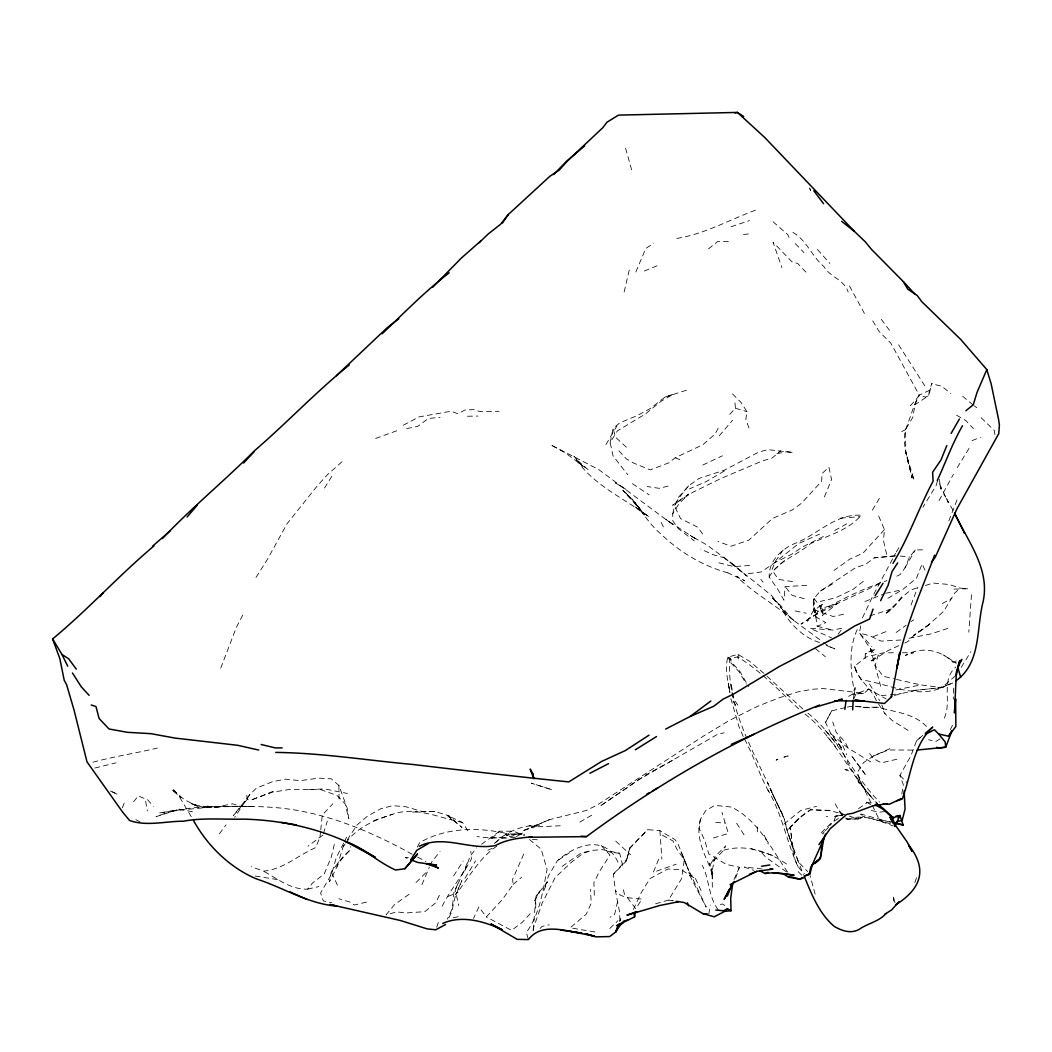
<?xml version="1.0" encoding="UTF-8"?>
<svg xmlns="http://www.w3.org/2000/svg" width="1052" height="1052" viewBox="0 0 1052 1052"><rect width="100%" height="100%" fill="white"/><g stroke="black" fill="none" stroke-linecap="round" stroke-linejoin="round"><path stroke-width="0.75" stroke-dasharray="5 3.75" d="M535.678 908.021L535.981 896.133L547.697 881.8L543.831 890.413L548.486 875.843L557.258 860.825C576.075 844.283 606.123 833.802 618.563 863.574M865.138 658.618L865.309 653.897L871.306 650.373L875.829 649.163L865.309 653.897M843.599 614.263L833.131 616.498L813.512 609.581L813.275 599.114L814.051 598.391L813.512 609.581L815.957 616.919L825.886 622.666L817.194 626.295L813.275 599.114L820.389 591.04L855.828 567.567L865.546 564.424L874.173 557.862L897.106 555.706L874.173 557.862M922.525 549.815L915.214 550.038L909.572 557.021L904.996 567.87L900.341 574.418L894.371 577.469M971.456 594.669L968.813 632.173M806.739 585.399L785.055 586.582L783.95 600.219L777.757 589.238L769.196 577.061C768.657 560.94 781.268 549.105 795.141 543.332C817.733 534.6 835.091 513.626 861.22 515.243C847.965 530.655 828.134 535.363 810.487 543.7C797.153 555.403 778.072 560.69 769.196 577.061M878.67 516.006L884.443 529.59L883.47 540.531L887.138 556.416M320.597 831.369L319.913 837.379L315.679 847.596C297.94 855.315 283.461 869.346 263.473 871.135L251.126 866.664M320.755 829.87L322.333 815.011L332.826 803.794M929.416 390.358L928.653 395.683L915.135 404.586L910.427 405.717L919.435 395.46L925.628 397.104L928.653 395.683L932.046 383.152L929.416 390.358L918.869 395.315C913.11 406.177 910.282 418.288 905.443 429.663C901.906 446.048 908.744 462.288 912.058 478.121L905.772 451.308L905.443 429.663L912.676 417.591L915.135 404.586L917.528 398.208M787.646 872.042C770.906 848.569 758.729 820.692 731.442 807.042L714.795 805.372L705.682 810.632L700.487 819.219L699.172 828.424L704.814 840.627L708.798 853.961L726.274 864.402L739.411 867.242L734.953 880.051M853.409 698.502L855.066 687.561L854.75 694.373C850.779 672.412 847.662 648.413 858.156 627.689M732.508 393.935L740.792 402.166L747.025 411.648L745.829 419.419L749.392 429.137M708.851 914.017L710.258 905.075M901.801 794.089L903.352 784.805L899.907 775.403L910.914 755.783L916.66 740.542L922.841 735.374M349.277 850.805L343.189 856.459L331.248 871.779L329.526 881.813L339.296 862.035L349.277 850.805L350.5 846.755M860.72 625.887L859.431 633.028L873.173 652.503L870.464 648.689L880.642 686.259M953.52 688.126L953.349 699.146M712.336 887.27L712.059 871.806L714.913 856.644L725.762 845.755L723.802 850.174L710.902 863.745L714.913 856.644M610.134 442.524L613.119 428.361L619.852 422.825L637.249 415.553L650.267 408.544L664.982 397.091L673.661 394.027L661.169 401.193L645.626 413.804L617.366 430.939L610.134 442.524L613.053 455.871L627.755 474.741M700.487 819.219C694.53 838.917 706.615 857.577 713.361 875.461L709.666 863.153L712.638 878.92L712.059 871.806M617.563 901.538L614.552 914.701L610.002 917.226M334.286 844.388L331.406 856.749L324.24 873.962L312.562 882.97L307.565 889.15C291.049 889.782 277.241 878.722 263.473 871.135M624.138 291.996L629.675 268.247M672.728 513.863L674.556 506.13L678.619 497.123L688.6 485.879L698.791 478.542L724.565 470.112L758.86 451.992L768.065 449.651L793.142 452.465L786.383 451.808L776.179 453.859L780.518 450.992L772.023 458.08L762.029 461.052L720.699 478.607L692.9 492.244L672.649 505.249L688.534 494.059L678.79 504.066L672.728 513.863L672.82 520.885L678.395 528.683L694.373 540.965M619.641 921.631L620.785 918.659L619.944 922.394L619.575 911.913L615.381 890.492L613.434 874.238L626.242 861.115L629.885 847.767L647.677 829.686L659.893 830.646L674.911 839.549L677.869 843.546L688.639 870.438L681.065 851.831L687.916 868.597L706.194 907.087L688.087 872.358L695.609 878.854L701.132 890.557M944.288 718.148C952.113 701.723 940.435 680.46 955.781 667.113M629.885 847.767L626.242 861.115L629.951 848.241L647.677 829.686M937.398 481.132L936.122 485.63L922.92 507.195M336.982 866.559L343.215 846.544L346.41 841.219M323.424 833.513L327.33 821.099M464.629 871.174L470.152 856.197L476.477 847.82M879.419 583.781L837.234 603.624L822.401 615.525L820.705 608.661L822.164 604.216L812.92 611.383L807.515 621.167L810.553 617.774L801.032 624.099C827.622 605.794 856.328 590.987 886.902 580.625M436.659 927.207L438.539 921.973M220.71 668.125L236.411 627.268L243.775 613.132M914.806 882.483L916.844 876.96M835.748 816.207L833.881 821.27L829.712 825.702M911.058 604.926L917.778 587.213M122.334 807.844L124.267 802.9M948.812 520.911L957.465 498.819M658.631 859.287L653.318 872.318L676.226 864.165M421.931 884.719L429.334 867.15M824.4 496.952L831.567 479.554L828.937 467.246L822.164 473.4L821.586 481.277L801.821 503.014L792.59 509.786L772.523 518.439L748.827 540.149L731.048 546.238L718.043 541.491M467.259 863.113L455.214 890.15L458.79 905.575M523.778 853.987L512.6 879.341L513.152 884.43L502.409 899.473L486.313 916.923L478.91 906.956L473.479 918.488M733.967 879.538L739.411 867.242M457.752 884.022L453.885 892.635L452.189 908.836L447.337 919.185M429.926 865.862L431.714 861.996L440.078 851.449M439.355 895.291L435.909 902.655L424.89 911.65L406.111 912.952L396.788 911.9L386.163 914.753L394.5 904.667L411.805 892.32M633.409 909.415L641.352 892.425L650.018 878.552L667.888 868.991L681.249 869.767L695.609 878.854M853.751 698.83L856.078 693.86L868.676 689.007L886.139 698.949M635.842 271.981L645.744 248.522L653.779 243.157M862.456 617.905L872.516 596.615L895.554 553.299M448.954 917.581L451.663 912.031L455.174 896.58L461.894 880.55L455.661 894.581C468.653 878.118 478.844 858.379 496.741 846.189M950.258 729.746L953.099 723.986M904.799 643.009L907.758 641.667L912.347 636.92L931.112 623.047L913.531 635.369L925.523 627.544L943.723 611.291L954.519 593.249L960.121 588.094L968.537 588.752L953.322 589.146M343.623 843.099L336.324 857.446L331.682 873.91L320.597 893.003L323.332 900.946L331.643 902.642M344.346 841.666L348.002 834.486M870.714 761.898L847.886 747.906L830.896 733.77L842.652 749.313L830.896 733.77L825.557 722.382L831.698 710.863L845.834 707.457M417.315 847.057L419.564 842.718C446.35 827.03 479.475 826.99 508.971 834.065L505.525 833.881L521.989 834.104L506.117 835.314L522.239 833.131C507.932 838.76 491.994 838.812 476.977 836.55M904.996 567.87L915.214 550.038M939.068 500.568L953.493 474.228M825.557 722.382L831.698 710.863M718.214 428.19L715.005 434.147L702.92 444.68L675.239 457.752L668.875 462.801L650.294 469.902L634.067 463.261L626.479 458.988L617.169 448.954M539.531 891.149L535.77 897.908L533.009 932.296L533.614 927.575L542.082 903.313L555.114 877.618L571.381 862.324L583.242 853.198L592.5 850.345L602.638 849.674L619.654 853.277L622.823 866.138M442.234 906.14C450.572 889.466 462.446 875.356 471.362 859.155L470.836 851.357M890.479 822.269L860.917 814.064L858.143 819.008L847.136 819.469L843.743 816.299M605.926 444.641L616.84 426.034M872.397 510.154L879.866 497.543M961.265 667.297L970.917 651.648M957.267 467.627L970.286 446.324M347.213 839.89L357.22 824.768L367.306 816.286L381.074 808.593L392.883 805.674L406.046 806.792L422.312 811.552L434.844 811.46L448.744 815.681L461.933 827.464L447.192 815.471L462.591 822.493L469.297 833.013M249.903 794.457L233.478 815.458L247.194 799.481L252.467 799.546L272.231 792.222L288.827 789.592L320.86 789.657L337.074 795.509L345.109 803.846L348.777 818.587L347.462 808.843L338.915 785.502L331.301 778.822L318.795 778.125L300.083 780.663L285.684 779.177L272.81 781.57L256.346 788.185L249.903 794.457L234.688 817.312M815.458 615.328L822.164 604.216L822.401 615.525M465.01 878.223L475.609 860.799M534.35 900.828L539.808 891.859M896.317 551.932L899.657 546.501M324.529 488.036L332.945 474.518M256.017 577.39L267.326 559.519L287.038 523.764L316.784 486.484L327.172 474.965L343.754 460.171M453.557 875.935L463.248 861.023M783.096 550.012L775.179 561.676L771.905 569.868L778.362 579.336L795.141 582.058M901.788 596.852L895.607 604.15L884.758 614.223C897.803 607.07 903.01 589.935 919.185 587.489M343.215 846.544L345.056 844.072M345.977 842.836C356.733 827.451 375.13 819.771 392.475 814.301C415.566 805.937 439.815 818.154 462.591 822.493M219.395 833.828L226.035 824.913M838.102 634.185L842.731 628.044L832.987 630.082L810.027 628.294L831.54 637.828M799.007 818.377L787.724 830.146L799.007 818.377L810.658 809.751L828.674 810.342L843.323 814.103M688.6 485.879L678.238 498.872L674.556 506.13L680.552 518.597L697.726 527.21L704.183 536.125M133.591 801.742L138.391 795.838L145.242 798.928L147.346 810.987M719.2 435.883L732.56 420.248M613.434 874.238L627.202 858.669M540.136 928.469L541.964 926.418L549.131 924.813M530.169 913.715L522.41 922.144L511.561 930.362L486.313 916.923M828.739 826.964L824.755 831.251M729.746 414.357L735.44 408.281L734.796 400.917M884.443 529.59L863.021 553.102L849.529 559.283L833.973 570.46M824.373 831.659L822.243 833.96M416.04 882.51L427.546 871.017M868.676 689.007L864.139 693.399L852.685 694.07L846.505 697.515M609.779 928.495L617.984 920.671M491.771 838.431L499.674 831.172L513.363 831.212L524.514 835.498M774.285 569.658L786.712 558.546M894.292 695.464L913.846 690.454L941.895 687.627L955.966 675.292M513.152 884.43L521.621 877.263M887.875 598.286L902.59 589.672L916.463 578.179L922.131 563.819L926.036 572.577M876.369 700.737C871.201 687.771 857.932 679.934 854.54 666.297L865.783 657.092L883.338 652.805L896.041 652.779M784.029 824.045L800.796 810.487L816.562 806.319M708.483 248.89L717.49 241.618L729.746 241.526M916.66 740.542L922.683 735.69M495.492 842.573C507.051 830.896 523.607 824.926 539.939 825.241L522.147 831.027L549.446 819.679L586.608 810.395L597.602 804.78L704.393 735.493L729.457 720.383L757.072 706.549L778.467 698.041L797.784 691.927L812.012 689.297L823.111 688.534L864.139 693.399L852.685 694.07M748.288 573.682L761.293 571.959L774.39 562.859L798.823 543.463L819.521 534.153M494.295 843.52L502.422 837.155L490.561 838.063M863.376 581.296L852.922 589.462L835.551 597.852L820.231 601.442M322.938 835.064L307.92 846.202M499.674 831.172L481.606 844.23M896.146 632.449L906.14 625.23M911.137 621.627L913.636 619.825M562.11 866.44L581.112 853.041L592.5 850.345M889.808 748.682L873.752 755.849L863.455 762.713L857.774 771.826L859.313 779.571L871.543 803.873M558.494 860.01L569.263 852.883M858.511 808.633L867.256 802.531L872.844 803.241M672.583 760.32L644.521 775.64L599.811 806.332L639.248 779.479L717.635 734.257L724.105 732.836M940.12 738.912L936.109 741.344L928.6 739.806M838.444 818.522L831.672 822.598L820.639 833.289L823.834 833.868M820.389 591.04L833.263 583.479M724.315 470.98L706.379 481.5L689.52 488.864M579.836 822.112L591.868 815.103M834.67 530.524L849.345 522.397M942.329 603.519L951.942 598.364M403.297 425.245L418.998 416.908L450.848 411.266L458.172 413.765L464.879 410.004L473.768 409.623L479.751 411.45L499.121 411.306M901.84 431.557L905.443 429.663M813.327 616.235L837.234 603.624L820.705 608.661M516.243 836.656L522.002 833.631L524.777 834.749M823.414 536.52L802.558 546.909L791.867 554.154L774.39 562.859M702.815 465.023L722.422 455.779M487.865 850.292L492.099 848.32M898.868 645.665L888.493 650.333L870.043 661.997L878.315 654.949L875.146 665.6L883.141 676.252L893.49 678.711M549.446 819.679L531.418 827.306L534.837 825.873M913.846 690.454L941.895 687.627L953.362 682.774L938.16 688.087M644.337 271.008L660.169 264.539M972.061 440.643L980.543 437.198M873.752 755.849L888.322 749.944L915.674 750.102M864.981 601.507L884.18 593.88M252.467 799.546L273.704 791.13M755.441 210.216C729.075 219.907 703.972 234.412 675.949 238.541M448.034 896.422L458.08 892.451M873.147 636.657L886.244 631.542M396.775 430.768L374.249 438.96M946.932 685.181C918.896 701.04 889.558 683.905 861.101 679.75L855.329 669.69M373.591 820.705L392.475 814.301M731.153 226.706L749.55 220.604M207.244 806.042L214.161 807.384L220.552 806.647C198.789 806.555 176.512 808.265 156.025 816.707L176.933 809.935L159.299 812.972C197.408 807.252 236.095 804.583 274.585 807.528C324.003 811.46 370.12 830.83 412.963 854.711M869.872 615.907L893.293 608.319M947.813 628.425L930.915 633.909L905.456 638.985M664.982 397.091L686.811 390.095M925.339 585.517L933.032 583.045L949.259 584.517L960.121 588.094M713.401 837.984L728.365 833.46L721.974 812.407M655.593 903.813L668.441 900.078L673.162 900.749L668.441 900.078L681.67 878.538L684.326 859.681L677.291 849.937L672.899 840.903L660.735 834.302M902.406 652.753L913.517 652.74L905.285 655.435C920.697 646.27 940.172 649.452 952.691 661.971L957.254 660.695M763.936 673.412L749.76 661.406L738.004 654.37L727.852 657.106C724.512 668.717 728.05 680.881 729.772 692.479M92.971 762.2C114.221 756.427 135.945 753.245 157.34 748.038M668.112 486.077L659.196 488.325L647.23 486.55M94.877 768.026L116.009 762.832M847.399 707.076C857.117 704.511 867.242 709.442 877.236 707.168C894.266 712.138 913.767 712.98 926.667 726.643M366.464 902.116L354.353 905.009L349.698 901.998L338.862 898.724M798.692 708.917C779.19 690.704 760.543 670.847 737.623 656.869L729.641 658.762C726.708 706.799 752.693 749.826 771.905 792.077L770.353 788.987L785.108 820.678M896.856 759.242L881.339 762.858L873.278 758.492L868.558 752.062M307.565 889.15L318.848 886.547M885.652 593.289L902.59 589.672M453.28 917.752L460.487 916.239M406.716 428.598L417.749 426.362L428.361 418.512L440.091 417.328M895.936 689.902L920.934 684.905L941.895 687.627M214.161 807.384L232.466 803.833L241.934 806.542L254.321 806.437M845.216 814.445L834.657 816.405L842.691 815.011M723.802 850.174C745.921 843.757 769.893 851.857 787.882 864.994M836.13 816.142L842.954 814.971M847.136 819.469C863.166 813.262 878.354 820.731 893.306 825.965M826.254 816.549L827.648 816.352M720.212 904.378L722.882 904.049L726.38 906.916M881.155 695.661L888.914 694.846M890.465 694.688L901.327 693.544M743.475 234.478L751.246 233.675M884.877 811.605L879.617 812.118L870.149 810.316M501.896 838.47L515.98 837.234M840.627 518.136L860.128 516.663M749.589 565.489L733.599 566.568L717.188 562.386M560.256 825.767L538.611 826.754L527.762 825.688M901.077 640.01L881.168 641.115L869.767 635.803L859.431 633.028L871.832 646.52M308.723 789.565L324.7 788.921L347.41 793.458M220.894 806.319L251.323 806.424L203.825 806.897L210.926 807.384L198 805.661L191.346 803.57L198.999 807.252L184.416 799.625L171.397 789.184L181.26 797.797L172.436 788.724L179.747 797.39L192.056 817.996M412.463 812.039L434.844 811.46M467.456 416.237L477.989 416.066M863.061 707.338L877.236 707.168M408.373 857.643L405.388 857.604L408.426 858.8M762.108 868.952L744.303 867.058L753.968 870.398M715.662 822.427L725.091 823.072M537.322 839.772L529.038 839.154L541.162 849.214L547.079 869.465C542.753 891.149 539.926 913.859 526.342 932.44L528.42 939.581M627.426 897.685L642.022 899.144L635.71 908.704L627.426 897.685L620.719 895.397L615.381 890.492M900.223 556.035L909.572 557.021M619.654 853.277L610.91 852.33L602.638 849.674M855.368 706.313L865.125 707.457M255.228 876.027L277.754 879.656M872.226 805.293L879.38 819.876L892.596 822.191M179.024 809.146L192.503 811.763M594.919 931.98L570.158 927.811L586.214 914.254L591.25 903.287L590.474 889.387M795.181 610.949L806.279 613.211M896.436 679.421L920.934 684.905M935.609 384.73L941.593 386.097L950.771 393.474M817.194 626.295L832.987 630.082M804.267 598.72L792.13 595.327L785.055 586.582M725.354 558.152L712.769 554.601L700.79 549.052M735.44 408.281L747.025 411.648M890.334 823.729L863.311 816.391L860.155 818.232L849.871 819.35L845.519 817.956M952.691 661.971L956.347 663.089L943 654.791M751.286 848.714L773.877 855.815M191.346 803.57L205.258 807.949M830.159 810.697L810.316 809.777L799.152 817.72L790.131 827.082C792.827 842.731 790.775 862.535 804.385 873.568M849.24 816.063L858.143 819.008L863.771 816.839L860.917 814.064M730.193 657.973L727.852 657.106L731.008 662.944L739.043 671.715L746.355 684.116M675.239 457.752L681.538 460.289M826.477 645.428L834.841 648.926L828.45 646.099L823.611 642.522M110.329 790.959L117.6 794.444L110.868 791.065M819.508 642.522C801.387 636.697 788.974 622.731 780.163 606.478L786.238 614.197L782.359 609.489L792.182 619.299L822.401 641.628M135.826 819.679L139.903 821.783M417.631 857.143L425.968 861.509M879.38 819.876L885.968 823.545M956.557 415.224L965.841 420.59L973.416 428.598M866.414 802.032L871.556 805.122M731.534 659.906L729.641 658.762L732.363 663.168L739.872 671.36L748.616 686.614M908.021 730.351L892.293 720.541L885.021 713.743L877.236 702.039M632.436 483.67L649.123 494.887M786.515 871.911L765.895 857.367L760.846 851.686M973.179 405.046L960.792 394.71M974.376 405.94L976.769 407.729M805.017 714.098C836.182 737.952 850.2 776.429 877.592 803.741L874.988 801.216M815.432 648.597L825.36 656.764M802.926 709.074L764.975 674.371M807.949 713.203C838.339 737.242 852.501 774.982 879.538 802.058M792.906 232.426C807.186 240.711 811.776 256.53 823.992 266.616C830.002 277.255 844.006 279.372 848.214 291.996M626.387 447.205L615.525 437.277L613.119 428.361M615.749 841.1L630.503 854.711M842.613 815.247L840.351 813.13L834.736 803.071M981.108 417.683L994.377 430.61L995.218 436.712M798.192 871.674L803.347 876.789M773.075 221.775L787.738 234.622L790.46 240.25M899.907 775.403L906.837 782.359M795.233 243.577L803.991 252.598M799.533 863.219L807.673 871.608M859.234 783.332L858.024 780.794L871.963 797.916L862.022 785.581M805.911 272.1L797.745 263.539L791.88 261.738L773.036 242.184L781.846 267.524M601.271 845.598L609.989 855.092L599.364 871.687L593.92 882.457L594.419 898.737M817.47 249.495L829.857 263.408M147.556 799.665L153.382 806.305M842.691 814.656L838.378 809.593M825.11 730.246L837.629 745.026M827.714 737.255L835.525 746.499M859.944 783.227L858.024 780.794M760.846 579.297L763.055 582.229M881.274 319.321L890.492 331.682M814.051 598.391L820.1 606.504M733.047 701.355L735.821 705.156M448.744 815.681L453.517 822.335M735.256 701.316L737.86 705.09M898.618 344.793L925.484 386.965M736.676 823.229L745.697 837.431M872.726 320.86L879.314 331.709L890.847 343.189L919.435 395.46M869.557 684.063L879.617 700.619M767.473 782.583L768.131 784.082L767.605 782.793M718.174 909.743C708.233 896.646 709.6 879.498 702.302 865.454M859.313 779.571L865.888 791.17L849.766 766.855L839.101 744.606M864.402 313.404L848.609 284.395M953.033 510.365L943.907 493.927L948.181 502.369L939.186 483.131L941.08 489.285L938.66 476.622M661.116 522.423L663.575 527.197M337.416 885.14L331.248 871.779M771.09 790.447L770.051 788.395L772.221 793.287L770.748 789.763M797.797 866.322C786.541 841.232 781.952 814.011 768.065 790.065L769.564 793.103C759.386 775.363 753.85 755.612 743.803 737.82M743.185 736.492L738.991 726.63L730.864 698.567M764.186 835.157L768.262 844.098M847.886 747.906L845.321 742.239L836.274 732.481L832.75 722.027M798.126 860.917L786.633 829.423L784.963 820.258M839.364 737.57L846.689 754.797M809.567 188.032L810.632 190.675L809.567 187.69M737.623 656.869L738.491 658.999M738.004 654.37L738.951 656.764M854.54 666.297L857.091 672.833M796.877 857.893L803.373 874.58M782.622 814.524L772.326 793.55C778.02 805.793 785.055 817.47 787.291 830.948L785.936 825.426M881.826 704.853L885.021 713.743M815.155 894.174L810.053 875.527M625.585 148.201L631.91 170.805M790.394 839.983L788.421 833.934L794.786 854.303L792.038 842.231L790.42 826.701M895.042 902.866L893.161 895.725L893.687 901.091M623.349 889.729L625.243 897.132M813.275 599.114L815.957 616.919M246.825 795.299L247.194 799.481M659.893 830.646L661.879 859.116M757.256 826.872L757.506 833.986M338.915 785.502L339.06 799.06M776.744 759.636L776.126 760.254L777.849 759.255L776.744 759.636M787.185 756.007L783.885 757.151L788.724 756.217L787.185 756.007M847.649 770.025L844.914 769.393L849.214 771.642L847.649 770.025M551.485 789.605L531.365 783.161L551.485 789.605M727.931 572.906C702.486 565.818 679.723 552.129 660.735 533.811C645.704 521.424 638.064 502.817 622.968 490.469L631.897 498.779L644.376 514.323L634.264 506.117L649.439 517.137C623.507 497.767 591.829 484.801 573.971 456.2L583.531 467.39L576.877 459.855L588.305 469.863L565.279 452.847L550.472 444.694L598.522 469.429L672.767 524.54L666.048 519.517L696.569 539.492L690.362 535.468L707.299 545.238L727.563 560.216L771.432 595.379L779.427 605.084L771.208 596.931L781.491 606.439L791.104 618.168L794.996 621.456C776.271 605.255 754.06 593.749 736.387 576.167L744.882 580.875L727.931 572.906M626.177 489.43L615.17 482.763L626.085 489.456M733.967 565.029L725.551 558.862L746.881 576.088L733.967 565.029M636.684 504.868L622.968 490.469L640.366 509.668L634.935 502.672L644.429 514.967L636.684 504.868M865.138 774.285L851.134 755.178L865.138 774.285M913.741 479.068L909.309 466.457L905.443 451.084L913.741 479.068M733.349 697.936L730.93 683.05L733.349 697.936M729.878 692.426L728.392 683.195L729.838 692.374"/><path stroke-width="1.5" d="M852.712 709.798L853.172 700.067M732.665 883.719L730.719 898.119L731.035 910.743L724.841 911.308L714.269 916.792L702.92 913.649L684.26 902.537L676.357 901.314M616.498 925.707L634.593 916.884L635.145 912.794M844.848 709.364L846.084 700.474M807.042 874.988L809.225 874.146L810.776 867.256L812.249 864.915L820.455 858.314L823.677 839.194L825.426 834.157M955.847 675.41L957.018 669.046M834.617 700.711L864.205 701.171L854.855 700.106L884.482 703.486L891.609 696.74L899.789 652.371L896.856 668.178C904.181 628.807 920.671 592.539 934.584 555.154M804.662 876.211L809.908 873.923L812.236 864.981M841.692 221.354L854.421 231.414L865.138 241.671L871.385 249.271L903.379 281.673L907.718 289.116L917.265 295.559L921.71 301.608L960.713 339.454L986.829 369.594L977.032 392.409L973.271 404.783L965.894 410.74M957.951 666.218L959.818 660.551L956.202 675.608L954.48 712.98L955.624 698.83L955.887 726.445L948.536 736.216L938.647 733.98L934.439 729.746L925.3 734.362M873.042 609.082L869.636 619.023L854.316 626.164L841.955 634.08L779.493 666.455L734.138 693.741L723.04 699.172L713.703 706.273L690.178 716.465L665.666 729.075M618.497 924.616L615.63 932.072L609.647 936.569L595.827 936.859L585.464 933.781M727.366 896.094L732.218 883.654M946.8 445.627L941.014 459.882L932.624 472.243L933.098 481.198C918.725 508.09 908.967 537.112 892.977 563.359M937.253 480.593C945.722 462.183 952.441 443.208 962.488 425.784M823.677 839.194L812.276 864.77L820.455 858.314M619.326 923.774L615.63 932.072L621.403 923.314L619.391 925.142M894.779 826.451L899.986 815.55L895.712 816.286M880.616 600.679L888.164 585.175L892.004 571.644L897.698 562.873M957.701 667.678L961.817 659.42L958.806 663.273M729.154 889.413L724.118 899.407L734.178 881.431M730.601 886.56L732.047 883.706M951.139 433.385L959.398 419.012M502.396 223.05L508.274 214.542L549.815 176.328L559.309 170.069L567.462 160.89L602.901 127.608L606.925 122.242L618.51 115.115L737.426 112.419L743.685 116.496M948.536 736.216L952.021 730.588L945.748 747.196L939.278 748.064L936.727 747.288M875.093 595.866L883.115 583.242M410.582 860.076L416.842 850.266L427.954 843.809M955.808 680.933C981.345 662.944 976.164 629.227 982.91 602.559C990.629 569.211 967.801 541.478 954.545 513.1L964.566 533.206L964.263 532.549M818.956 844.559L830.015 828.871L845.979 815.037M508.274 214.542L500.634 224.234L488.338 233.873L478.87 242.933M931.428 562.136L935.189 557.402L957.004 508.681L998.769 433.595L999.4 425.218L998.598 419.538L991.155 383.862L986.829 369.594M100.058 596.55L103.07 592.96M404.862 868.742L417.407 854.119L404.862 868.742L395.618 870.03C378.062 862.285 364.11 848.214 345.898 841.626L375.327 857.38C335.943 832.316 289.471 820.1 243.012 819.127C223.05 819.626 203.154 817.483 183.324 821.231C165.506 821.139 146.807 826.635 129.554 820.481L122.65 812.131L87 761.885L73.982 709.811L66.605 684.721L64.238 680.342L59.832 658.644L52.6 638.932C87.987 609.726 118.823 575.431 153.947 545.962M898.013 817.851L899.986 815.55L903.155 825.018L895.226 823.295M187.098 517.005L197.303 505.131M162.429 538.571C191.425 507.866 224.484 480.869 254.479 450.756C286.828 422.93 316.008 391.831 349.225 364.991M899.079 901.603L891.754 909.835L885.061 914.135L885.994 913.504C879.025 921.697 867.795 923.248 859.274 929.311C850.91 934.071 842.021 930.875 834.328 926.47C818.916 913.399 811.513 894.016 804.057 875.882M432.714 287.235L461.42 258.003L480.83 240.908M243.551 463.051L254.203 451.65M553.562 174.606L566.278 161.6L584.688 145.82M336.456 375.682L387.228 327.698L398.787 318.782M724.841 911.308L727.524 908.836L731.035 910.743M382.165 333.747C404.205 312.904 425.047 291.286 449.191 272.81M152.435 546.277L170.24 530.8M925.3 733.31L932.716 727.103C912.768 745.697 911.321 774.785 902.274 799.007L896.738 800.835M814.064 863.442C825.031 859.392 818.89 846.281 823.795 838.352M528.906 837.287L586.464 836.603C658.394 783.503 736.518 738.372 819.587 705.024M895.975 904.667C920.737 888.993 928.258 869.57 908.573 844.98L912.031 851.292L907.126 841.981L891.32 819.337M690.178 716.465L710.836 701.013M618.55 926.141L623.205 922.801M759.86 870.846L765.133 873.502L772.773 872.726L782.649 873.449L788.553 877.171L791.761 877L799.941 879.209L802.216 877.592M649.031 735.177L625.375 750.536L601.481 761.516L568.764 781.912C516.808 776.534 464.931 770.682 413.041 764.488C367.279 760.359 321.78 752.943 275.782 752.417M635.329 749.774L656.527 736.558M646.848 794.142L649.571 792.59M652.279 791.038L657.71 787.922M445.575 924.524L435.712 929.784L427.191 928.89L400.431 920.513L330.091 904.496L336.969 906.101C308.091 903.931 283.343 887.586 256.307 878.867C229.56 867.413 207.678 845.979 193.607 820.705M589.896 773.273L608.543 763.66M730.075 884.587L756.73 871.358L772.944 869.097L769.854 869.057M901.025 798.731L889.427 804.228L883.286 803.859M727.524 908.836L723.342 910.756L715.807 910.033M442.721 923.472C461.565 914.793 484.485 921.355 502.435 929.863L490.916 923.958L517.216 939.357L528.42 939.581C541.491 922.512 564.227 930.928 582.006 933.15L560.519 930.034M731.377 744.329L754.139 734.191M636.762 911.768L633.843 912.952L634.593 916.884M749.471 874.251L756.73 871.358M765.133 873.502L768.013 872.371M636.894 911.545L626.966 915.161L659.854 905.47L678.435 901.748M894.608 825.491L895.357 825.228L891.899 816.957C899.986 824.255 877.197 801.269 875.803 804.359M799.941 879.209L803.518 877.933M805.503 875.422L809.908 873.923M893.424 823.834L890.031 817.272L892.727 817.877L899.986 815.55M623.073 921.421L627.755 919.974M815.721 707.062L842.323 699.225L839.233 699.672M896.764 821.743L902.182 820.323L905.062 809.08L904.155 790.841M419.288 846.229C444.299 834.183 470.034 850.792 495.637 845.479C506.84 839.259 519.609 837.984 532.128 836.8M734.914 113.011L737.426 112.419L764.857 137.615L854.421 231.414M846.873 814.287L852.988 813.235L872.844 805.898L887.362 803.636M890.031 817.272L892.872 816.786M761.53 866.256L769.906 864.981M917.199 750.05L945.748 747.196L945.169 741.936L938.647 733.98M282.16 747.88L275.506 747.959L261.172 744.5M581.059 836.301L586.464 836.603M702.92 913.649L707.365 913.925M772.773 872.726L794.128 875.185L784.082 873.66M281.16 822.362L296.191 824.873M788.553 877.171L798.205 878.933M570.736 931.48L594.446 936.148L585.504 933.676M258.726 750.05L237.713 745.303L175.158 738.096L150.857 733.665L127.384 732.31L109.014 728.983L99.072 718.45L95.995 706.563L91.208 704.985M895.581 822.874L903.155 825.018M411.463 859.997L417.526 862.403L436.475 865.138L426.231 863.639L438.474 868.058L432.911 865.152M290.115 891.925L307.053 899.499M875.159 804.727L883.009 809.225L892.727 817.877M52.6 638.932L62.015 654.502L68.656 658.776L76.296 669.111M903.379 281.673L914.688 293.876M89.091 695.333L81.241 686.759L72.457 673.004M891.018 696.082L891.609 696.74M813.84 190.767L823.584 203.694M62.015 654.502L67.736 666.232M687.351 902.761L688.652 905.864M957.859 667.468L960.673 677.238M532.812 773.799L530.195 769.091L533.89 778.756L532.812 773.799"/></g></svg>
